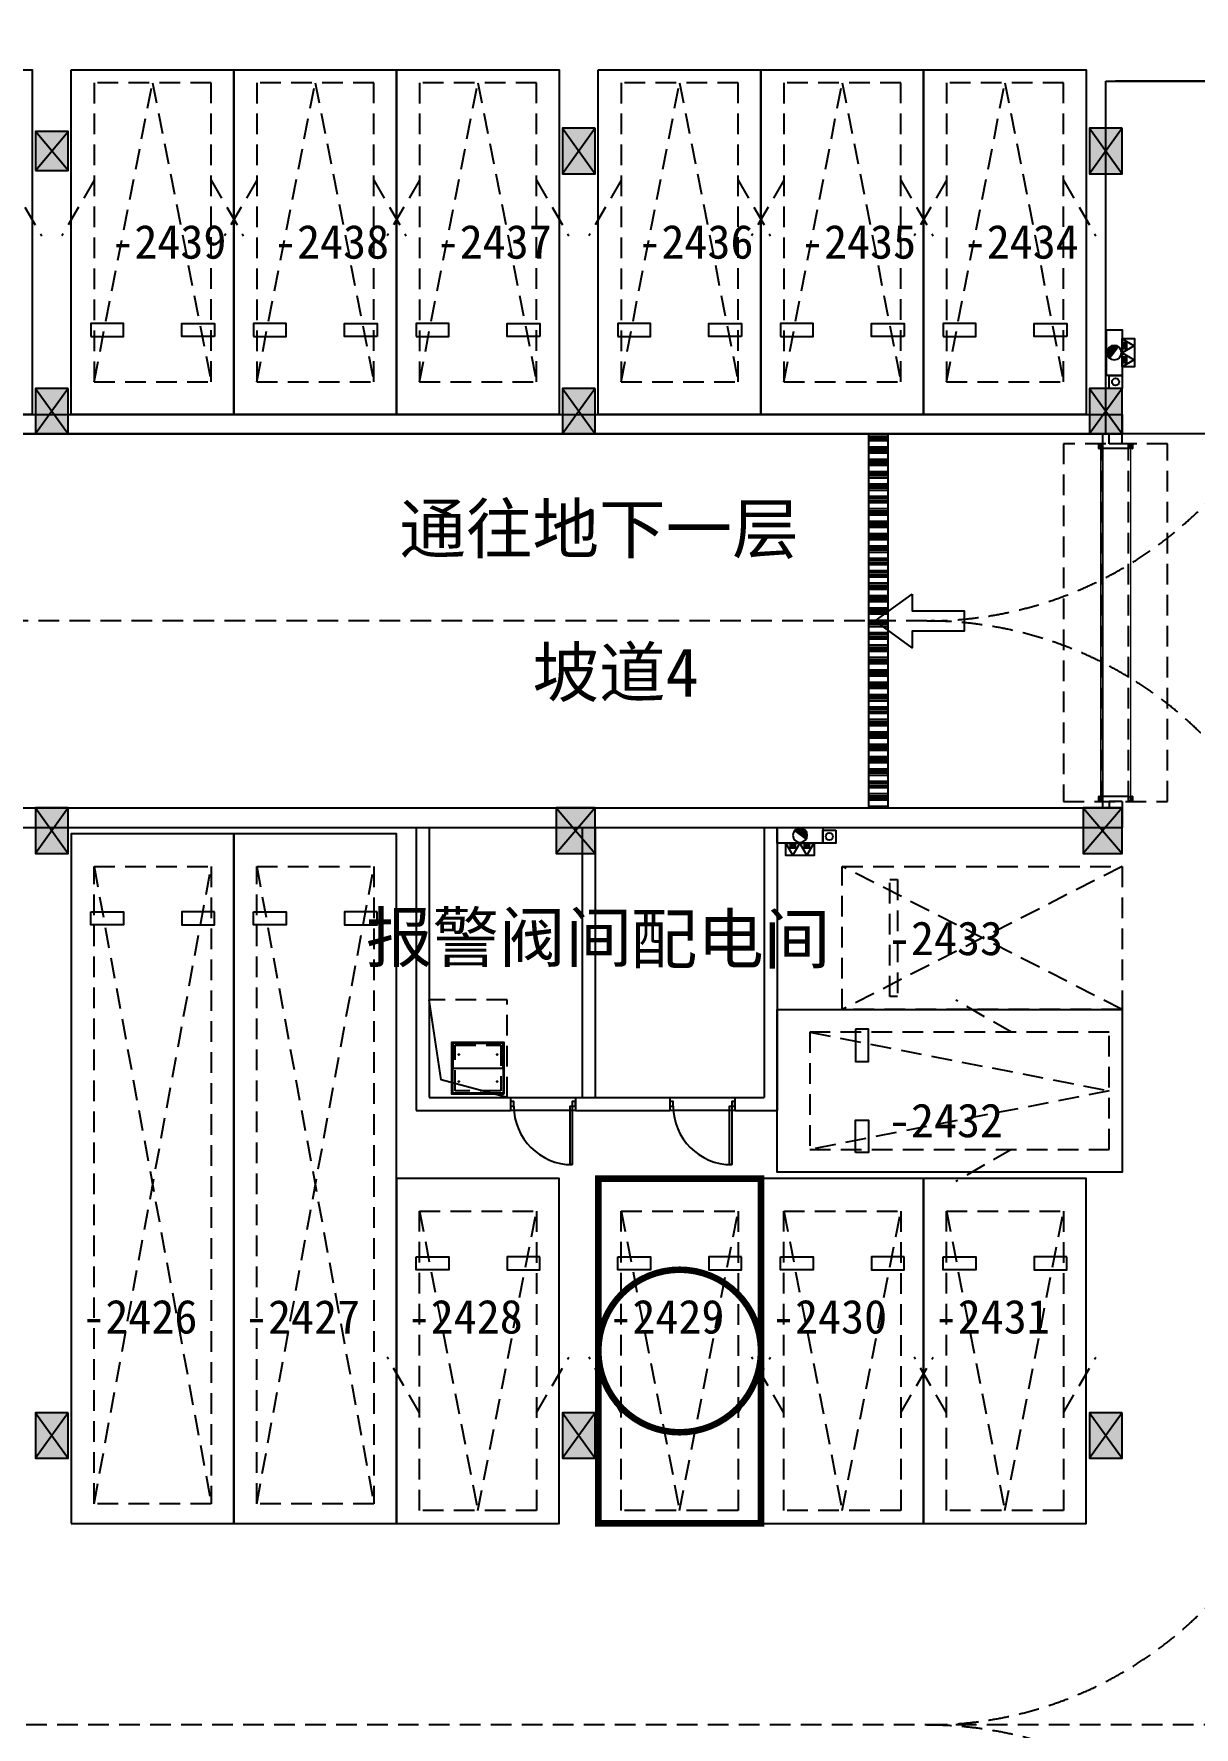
# Model space of a CAD drawing. Header units: millimetres. Extents: x 251690 to 518990, y -633409 to -276709.
# Drawn here: x 327825 to 345657, y -486433 to -460399 of the extents above; entities that cross this region are included whole.
import ezdxf
from ezdxf.enums import TextEntityAlignment as Align

# ---------------------------------------------------------------- set-up
doc = ezdxf.new("R2010")
doc.units = ezdxf.units.MM
doc.header["$LTSCALE"] = 100
for name, pattern in [('A6-DK-B2F$0$$0$HIDDEN2', [4.7625, 3.175, -1.5875]), ('A6-DK-B2F$0$DK-PD-1F(UP)$0$HIDDEN2', [4.7625, 3.175, -1.5875]), ('A6-DK-B2F$0$HIDDEN2', [4.7625, 3.175, -1.5875]), ('A6-DK-B2F$0$X-DK-BF1$0$X-DK-BF1$0$DK-WALL-B1F$0$HIDDEN2', [4.7625, 3.175, -1.5875]), ('A6-DK-JSJ-B2F$0$HIDDEN2', [4.7625, 3.175, -1.5875])]:
    doc.linetypes.add(name, pattern=pattern)
doc.layers.get('Defpoints').update_dxf_attribs({"color": 189})
for name, color, linetype in [('A-DIMS-INSD', 3, 'Continuous'), ('A-LEVEL-RefEdit0', 181, 'Continuous'), ('A-ROOM-IDEN', 31, 'Continuous'), ('A-TITLE', 222, 'Continuous'), ('A6-DK-B1F$0$A-PRKG-SIGN', 252, 'Continuous'), ('A6-DK-B2F$0$$0$A-PRKG', 175, 'A6-DK-B2F$0$$0$HIDDEN2'), ('A6-DK-B2F$0$A-CONC', 30, 'Continuous'), ('A6-DK-B2F$0$A-DOOR', 190, 'Continuous'), ('A6-DK-B2F$0$A-PRKG', 175, 'A6-DK-B2F$0$HIDDEN2'), ('A6-DK-B2F$0$A-PRKG-SIGN', 252, 'Continuous'), ('A6-DK-B2F$0$A-STAIR', 142, 'Continuous'), ('A6-DK-B2F$0$A-TRACK', 77, 'A6-DK-B2F$0$HIDDEN2'), ('A6-DK-B2F$0$A-WALL', 2, 'Continuous'), ('A6-DK-B2F$0$DK-PD-1F(UP)$0$A-DETL-EBPT', 240, 'A6-DK-B2F$0$DK-PD-1F(UP)$0$HIDDEN2'), ('A6-DK-B2F$0$X-DK-BF1$0$X-DK-BF1$0$DK-WALL-B1F$0$A-DOOR', 190, 'Continuous'), ('A6-DK-BG-B2F$0$A-STAIR', 142, 'Continuous'), ('A6-DK-JSJ-B2F$0$A-DRAIN', 152, 'Continuous'), ('A6-DK-JSJ-B2F$0$A-HOLE-FLOR', 242, 'Continuous'), ('A6-DK-JSJ-B2F$0$A-LOWER', 131, 'A6-DK-JSJ-B2F$0$HIDDEN2'), ('A6-DK-JSJ-B2F$0$X23-BF$0$A-HATCH', 251, 'Continuous'), ('A6-W-B2$0$S-WALL-S', 4, 'Continuous'), ('A6-W-B2-BH$0$S-HATCH-S', 252, 'Continuous'), ('TP-DK-1(xhs)$0$P-J-DIM-L', 70, 'Continuous'), ('TP-DK-1(xhs)$0$P-X-L', 240, 'Continuous'), ('TP-DK-1(xhs)$0$P-X-M', 2, 'Continuous'), ('TP-DK-1(xhs)$0$P-X-X', 1, 'Continuous'), ('xref(dwg引用图层)', 7, 'Continuous'), ('留孔', 1, 'Continuous')]:
    doc.layers.add(name, color=color, linetype=linetype)
doc.layers.add('A6-W-B2$0$S-EDIT', color=241, linetype='Continuous', plot=False)
doc.styles.add('华文细黑', font='STXIHEI.TTF')

# ---------------------------------------------------------------- blocks, each defined once
blk = doc.blocks.new('*U298')
at = {"layer": 'A6-DK-JSJ-B2F$0$A-DRAIN'}
blk.add_lwpolyline([(50, 50), (50, 850), (850, 850), (850, 50)], close=True, dxfattribs=at)
at = {"layer": 'A6-DK-JSJ-B2F$0$A-HOLE-FLOR'}
blk.add_lwpolyline([(0, 0), (270, 1017), (1500, 1200)], dxfattribs=at)
for points in [[(65, 835), (450, 835), (450, 65), (65, 65)], [(835, 835), (450, 835), (450, 65), (835, 65)]]:
    blk.add_lwpolyline(points, close=True, dxfattribs=at)
at = {"layer": 'A6-DK-JSJ-B2F$0$A-LOWER'}
for points in [[(0, 1200), (0, 0), (1500, 0), (1500, 1200), (0, 1200)], [(100, 100), (100, 800), (800, 800), (800, 100), (100, 100)]]:
    blk.add_lwpolyline(points, dxfattribs=at)
at = {"layer": 'A6-DK-JSJ-B2F$0$X23-BF$0$A-HATCH'}
blk.add_lwpolyline([(65, 65), (65, 835), (835, 835), (835, 65)], close=True, dxfattribs=at)
for centre in [(242, 745), (657, 745), (242, 155), (657, 155)]:
    blk.add_circle(centre, 8, dxfattribs=at)
blk = doc.blocks.new('A6-DK-JSJ-B2F')
at = {"layer": 'A6-DK-JSJ-B2F$0$A-LOWER', "rotation": 90}
blk.add_blockref('*U298', (35100, 123250, 0), dxfattribs=at)
blk = doc.blocks.new('TP-DK-1(xhs)$0$PG01.1')
at = {"color": 1}
for p, q in [((108, 187), (0, 0)), ((80, 72), (66, 58)), ((89, 72), (66, 48)), ((99, 72), (66, 39)), ((109, 72), (66, 29)), ((118, 72), (66, 20)), ((128, 72), (66, 10)), ((138, 72), (66, 0)), ((147, 72), (76, 0)), ((150, 65), (85, 0)), ((150, 56), (94, 0)), ((150, 46), (104, 0)), ((216, 0), (108, 187)), ((150, 36), (114, 0)), ((150, 27), (123, 0)), ((150, 17), (133, 0)), ((150, 8), (142, 0)), ((324, 187), (216, 0)), ((296, 72), (282, 58)), ((305, 72), (282, 48)), ((315, 72), (282, 39)), ((325, 72), (282, 29)), ((334, 72), (282, 20)), ((344, 72), (282, 10)), ((354, 72), (282, 0)), ((363, 72), (292, 0)), ((366, 65), (301, 0)), ((366, 56), (310, 0)), ((366, 46), (320, 0)), ((432, 0), (324, 187)), ((366, 36), (330, 0)), ((366, 27), (339, 0)), ((366, 17), (349, 0)), ((366, 8), (358, 0))]:
    blk.add_line(p, q, dxfattribs=at)
at = {"color": 2}
for p, q in [((0, 0), (216, 0)), ((216, 0), (432, 0))]:
    blk.add_line(p, q, dxfattribs=at)
at = {"color": 1}
for points in [[(0, 0), (436, 0), (436, 190), (0, 190)], [(66, 72), (150, 72), (150, 0), (66, 0)], [(282, 72), (366, 72), (366, 0), (282, 0)]]:
    blk.add_lwpolyline(points, close=True, dxfattribs=at)
blk = doc.blocks.new('TP-DK-1(xhs)$0$PG02.4')
blk.add_hatch(color=1).paths.add_polyline_path([(265, 48, 0.699012), (461, 120, 0.141488), (444, 179)])
at = {"color": 1}
blk.add_line((265, 48), (444, 179), dxfattribs=at)
blk.add_lwpolyline([(0, 0), (700, 0), (700, 240), (0, 240)], close=True, dxfattribs=at)
blk.add_circle((350, 120), 111, dxfattribs=at)
blk = doc.blocks.new('TP-DK-1(xhs)')
at = {"layer": 'TP-DK-1(xhs)$0$P-J-DIM-L', "color": 8, "true_color": 0x808080}
for points in [[(44350, -465650), (44550, -465650), (44550, -465850), (44350, -465850)], [(40150, -472640), (40150, -472840), (39950, -472840), (39950, -472640)]]:
    blk.add_lwpolyline(points, close=True, dxfattribs=at)
at = {"layer": 'TP-DK-1(xhs)$0$P-X-L'}
for centre in [(44450, -465750), (40050, -472740)]:
    blk.add_circle(centre, 55, dxfattribs=at)
at = {"layer": 'TP-DK-1(xhs)$0$P-X-M', "extrusion": (0, 0, -1), "zscale": -1}
for p, rotation in [((-44550, -465518), 90), ((-39382, -472840), 180)]:
    blk.add_blockref('TP-DK-1(xhs)$0$PG01.1', p, dxfattribs=dict(at, rotation=rotation))
at = {"layer": 'TP-DK-1(xhs)$0$P-X-X', "xscale": -1}
for p, rotation in [((44310, -465650), 270), ((39250, -472600), 180)]:
    blk.add_blockref('TP-DK-1(xhs)$0$PG02.4', p, dxfattribs=dict(at, rotation=rotation))
blk = doc.blocks.new('A6-W-B2$0$Z-1')
at = {"layer": 'A-DIMS-INSD'}
h = blk.add_hatch(color=252, dxfattribs=at)
h.dxf.hatch_style = 1
h.paths.add_polyline_path([(91833, 54651), (91833, 54151), (92533, 54151), (92533, 54651)])
at = {"layer": 'A6-W-B2$0$S-EDIT'}
for p, q in [((91833, 54151), (92533, 54651)), ((91833, 54651), (92533, 54151))]:
    blk.add_line(p, q, dxfattribs=at)
at = {"layer": 'A6-W-B2$0$S-WALL-S', "color": 0, "linetype": 'ByBlock', "lineweight": -2}
blk.add_lwpolyline([(91833, 54651), (91833, 54151), (92533, 54151), (92533, 54651), (91833, 54651)], dxfattribs=at)
blk = doc.blocks.new('A6-W-B2$0$Z-2')
at = {"layer": 'A-DIMS-INSD'}
h = blk.add_hatch(color=252, dxfattribs=at)
h.dxf.hatch_style = 1
h.paths.add_polyline_path([(73369, 44139), (72869, 44139), (72869, 43539), (73369, 43539)])
at = {"layer": 'A6-W-B2$0$S-EDIT'}
for p, q in [((72869, 44139), (73369, 43539)), ((73369, 44139), (72869, 43539))]:
    blk.add_line(p, q, dxfattribs=at)
at = {"layer": 'A6-W-B2$0$S-WALL-S', "color": 0, "linetype": 'ByBlock', "lineweight": -2}
blk.add_lwpolyline([(73369, 44139), (72869, 44139), (72869, 43539), (73369, 43539), (73369, 44139)], dxfattribs=at)
blk = doc.blocks.new('A6-W-B2$0$z-4')
at = {"layer": 'A-DIMS-INSD'}
h = blk.add_hatch(color=252, dxfattribs=at)
h.dxf.hatch_style = 1
h.paths.add_polyline_path([(122457, 167890), (121857, 167890), (121857, 167190), (122457, 167190)])
at = {"layer": 'A6-W-B2$0$S-EDIT'}
for p, q in [((121857, 167890), (122457, 167190)), ((122457, 167890), (121857, 167190))]:
    blk.add_line(p, q, dxfattribs=at)
at = {"layer": 'A6-W-B2$0$S-WALL-S', "color": 0, "linetype": 'ByBlock', "lineweight": -2}
blk.add_lwpolyline([(122457, 167890), (121857, 167890), (121857, 167190), (122457, 167190), (122457, 167890)], dxfattribs=at)
blk = doc.blocks.new('A6-W-B2', base_point=(85957, 40190))
at = {"layer": 'A6-W-B2$0$S-WALL-S'}
for name, p, rotation in [('A6-W-B2$0$Z-1', (67756, 270173), 270), ('A6-W-B2$0$Z-1', (75856, 270173), 270), ('A6-W-B2$0$Z-2', (187177, 221829), 180), ('A6-W-B2$0$Z-1', (59656, 266173), 270), ('A6-W-B2$0$Z-1', (67756, 266173), 270), ('A6-W-B2$0$Z-1', (75856, 266173), 270), ('A6-W-B2$0$Z-1', (59656, 259723), 270), ('A6-W-B2$0$Z-1', (59656, 250423), 270), ('A6-W-B2$0$Z-1', (67756, 250423), 270), ('A6-W-B2$0$Z-1', (75856, 250423), 270)]:
    blk.add_blockref(name, p, dxfattribs=dict(at, rotation=rotation))
for p in [(-50, 0), (8050, 0)]:
    blk.add_blockref('A6-W-B2$0$z-4', p, dxfattribs=at)
blk = doc.blocks.new('A6-W-B2-BH', base_point=(85957, 40190))
at = {"layer": 'A6-W-B2-BH$0$S-HATCH-S'}
h = blk.add_hatch(color=256, dxfattribs=at)
h.dxf.hatch_style = 2
h.paths.add_polyline_path([(123802, 144405), (123302, 144405), (123302, 143905), (123802, 143905)], flags=0)
edge = h.paths.add_edge_path(flags=16)
edge.add_line((123302, 144405), (123802, 143905))
edge = h.paths.add_edge_path(flags=17)
edge.add_line((123802, 144405), (123302, 143905))
h.paths.add_polyline_path([(120402, 145695), (119902, 145695), (119902, 145195), (120402, 145195)], flags=0)
edge = h.paths.add_edge_path(flags=17)
edge.add_line((119902, 145695), (120402, 145195))
edge = h.paths.add_edge_path(flags=17)
edge.add_line((120402, 145695), (119902, 145195))
h.paths.add_polyline_path([(130007, 149890), (130507, 149890), (130507, 150490), (130007, 150490)])
edge = h.paths.add_edge_path(flags=16)
edge.add_line((130507, 149890), (130007, 150490))
edge = h.paths.add_edge_path(flags=17)
edge.add_line((130007, 149890), (130507, 150490))
h.paths.add_polyline_path([(124407, 149890), (124907, 149890), (124907, 150490), (124407, 150490)], flags=0)
edge = h.paths.add_edge_path(flags=17)
edge.add_line((124907, 149890), (124407, 150490))
edge = h.paths.add_edge_path(flags=17)
edge.add_line((124407, 149890), (124907, 150490))
h.paths.add_polyline_path([(118807, 149890), (119307, 149890), (119307, 150490), (118807, 150490)], flags=0)
edge = h.paths.add_edge_path(flags=17)
edge.add_line((119307, 149890), (118807, 150490))
edge = h.paths.add_edge_path(flags=17)
edge.add_line((118807, 149890), (119307, 150490))
h.paths.add_polyline_path([(112207, 149890), (112707, 149890), (112707, 150490), (112207, 150490)], flags=0)
edge = h.paths.add_edge_path(flags=17)
edge.add_line((112707, 149890), (112207, 150490))
edge = h.paths.add_edge_path(flags=17)
edge.add_line((112207, 149890), (112707, 150490))
h.paths.add_polyline_path([(108207, 149890), (108707, 149890), (108707, 150490), (108207, 150490)], flags=0)
edge = h.paths.add_edge_path(flags=17)
edge.add_line((108707, 149890), (108207, 150490))
edge = h.paths.add_edge_path(flags=17)
edge.add_line((108207, 149890), (108707, 150490))
h.paths.add_polyline_path([(100107, 149890), (100607, 149890), (100607, 150490), (100107, 150490)], flags=0)
edge = h.paths.add_edge_path(flags=17)
edge.add_line((100607, 149890), (100107, 150490))
edge = h.paths.add_edge_path(flags=17)
edge.add_line((100107, 149890), (100607, 150490))
h.paths.add_polyline_path([(130007, 145890), (130507, 145890), (130507, 146490), (130007, 146490)], flags=0)
edge = h.paths.add_edge_path(flags=17)
edge.add_line((130507, 145890), (130007, 146490))
edge = h.paths.add_edge_path(flags=17)
edge.add_line((130007, 145890), (130507, 146490))
h.paths.add_polyline_path([(129257, 140140), (129257, 140640), (128657, 140640), (128657, 140140)], flags=0)
edge = h.paths.add_edge_path(flags=17)
edge.add_line((129257, 140640), (128657, 140140))
edge = h.paths.add_edge_path(flags=17)
edge.add_line((129257, 140140), (128657, 140640))
h.paths.add_polyline_path([(129557, 133640), (129557, 134140), (128957, 134140), (128957, 133640)], flags=0)
edge = h.paths.add_edge_path(flags=17)
edge.add_line((129557, 134140), (128957, 133640))
edge = h.paths.add_edge_path(flags=17)
edge.add_line((129557, 133640), (128957, 134140))
h.paths.add_polyline_path([(130507, 158590), (130007, 158590), (130007, 157890), (130507, 157890)])
edge = h.paths.add_edge_path(flags=16)
edge.add_line((130007, 158590), (130507, 157890))
edge = h.paths.add_edge_path(flags=17)
edge.add_line((130507, 158590), (130007, 157890))
h.paths.add_polyline_path([(122407, 158590), (121907, 158590), (121907, 157890), (122407, 157890)])
edge = h.paths.add_edge_path(flags=16)
edge.add_line((121907, 158590), (122407, 157890))
edge = h.paths.add_edge_path(flags=17)
edge.add_line((122407, 158590), (121907, 157890))
h.paths.add_polyline_path([(114307, 158590), (113807, 158590), (113807, 157890), (114307, 157890)])
edge = h.paths.add_edge_path(flags=16)
edge.add_line((113807, 158590), (114307, 157890))
edge = h.paths.add_edge_path(flags=17)
edge.add_line((114307, 158590), (113807, 157890))
h.paths.add_polyline_path([(108707, 158590), (108207, 158590), (108207, 157890), (108707, 157890)])
edge = h.paths.add_edge_path(flags=16)
edge.add_line((108207, 158590), (108707, 157890))
edge = h.paths.add_edge_path(flags=17)
edge.add_line((108707, 158590), (108207, 157890))
h.paths.add_polyline_path([(103107, 158590), (102607, 158590), (102607, 157890), (103107, 157890)])
edge = h.paths.add_edge_path(flags=16)
edge.add_line((102607, 158590), (103107, 157890))
edge = h.paths.add_edge_path(flags=17)
edge.add_line((103107, 158590), (102607, 157890))
h.paths.add_polyline_path([(103107, 178340), (102607, 178340), (102607, 177640), (103107, 177640)])
edge = h.paths.add_edge_path(flags=16)
edge.add_line((102607, 178340), (103107, 177640))
edge = h.paths.add_edge_path(flags=17)
edge.add_line((103107, 178340), (102607, 177640))
h.paths.add_polyline_path([(130507, 167890), (129907, 167890), (129907, 167190), (130507, 167190)], flags=0)
edge = h.paths.add_edge_path(flags=16)
edge.add_line((129907, 167890), (130507, 167190))
edge = h.paths.add_edge_path(flags=17)
edge.add_line((130507, 167890), (129907, 167190))
h.paths.add_polyline_path([(122407, 167890), (121807, 167890), (121807, 167190), (122407, 167190)], flags=0)
edge = h.paths.add_edge_path()
edge.add_line((121807, 167890), (122407, 167190))
edge = h.paths.add_edge_path(flags=16)
edge.add_line((122407, 167890), (121807, 167190))
h.paths.add_polyline_path([(130507, 178340), (130007, 178340), (130007, 177640), (130507, 177640)])
edge = h.paths.add_edge_path(flags=16)
edge.add_line((130007, 178340), (130507, 177640))
edge = h.paths.add_edge_path(flags=17)
edge.add_line((130507, 178340), (130007, 177640))
h.paths.add_polyline_path([(122407, 178340), (121907, 178340), (121907, 177640), (122407, 177640)])
edge = h.paths.add_edge_path(flags=16)
edge.add_line((121907, 178340), (122407, 177640))
edge = h.paths.add_edge_path(flags=17)
edge.add_line((122407, 178340), (121907, 177640))
h.paths.add_polyline_path([(130007, 185690), (130507, 185690), (130507, 186290), (130007, 186290)], flags=0)
edge = h.paths.add_edge_path(flags=17)
edge.add_line((130507, 185690), (130007, 186290))
edge = h.paths.add_edge_path(flags=17)
edge.add_line((130007, 185690), (130507, 186290))
h.paths.add_polyline_path([(121907, 185677), (122407, 185677), (122407, 186277), (121907, 186277)], flags=0)
edge = h.paths.add_edge_path(flags=17)
edge.add_line((122407, 185677), (121907, 186277))
edge = h.paths.add_edge_path(flags=17)
edge.add_line((121907, 185677), (122407, 186277))
h.paths.add_polyline_path([(115107, 185690), (115607, 185690), (115607, 186290), (115107, 186290)], flags=0)
edge = h.paths.add_edge_path(flags=16)
edge.add_line((115607, 185690), (115107, 186290))
edge = h.paths.add_edge_path(flags=17)
edge.add_line((115107, 185690), (115607, 186290))
h.paths.add_polyline_path([(108207, 185690), (108707, 185690), (108707, 186290), (108207, 186290)], flags=0)
edge = h.paths.add_edge_path(flags=16)
edge.add_line((108707, 185690), (108207, 186290))
edge = h.paths.add_edge_path(flags=17)
edge.add_line((108207, 185690), (108707, 186290))
h.paths.add_polyline_path([(101507, 185690), (102007, 185690), (102007, 186290), (101507, 186290)], flags=0)
edge = h.paths.add_edge_path(flags=16)
edge.add_line((102007, 185690), (101507, 186290))
edge = h.paths.add_edge_path(flags=17)
edge.add_line((101507, 185690), (102007, 186290))
h.paths.add_polyline_path([(113807, 177690), (114307, 177690), (114307, 178290), (113807, 178290)], flags=0)
edge = h.paths.add_edge_path(flags=17)
edge.add_line((114307, 177690), (113807, 178290))
edge = h.paths.add_edge_path(flags=17)
edge.add_line((113807, 177690), (114307, 178290))
h.paths.add_polyline_path([(108207, 177690), (108707, 177690), (108707, 178290), (108207, 178290)])
edge = h.paths.add_edge_path(flags=16)
edge.add_line((108707, 177690), (108207, 178290))
edge = h.paths.add_edge_path(flags=17)
edge.add_line((108207, 177690), (108707, 178290))
h.paths.add_polyline_path([(130507, 174340), (130007, 174340), (130007, 173640), (130507, 173640)])
edge = h.paths.add_edge_path(flags=16)
edge.add_line((130007, 174340), (130507, 173640))
edge = h.paths.add_edge_path(flags=17)
edge.add_line((130507, 174340), (130007, 173640))
h.paths.add_polyline_path([(122407, 174340), (121907, 174340), (121907, 173640), (122407, 173640)])
edge = h.paths.add_edge_path(flags=16)
edge.add_line((121907, 174340), (122407, 173640))
edge = h.paths.add_edge_path(flags=17)
edge.add_line((122407, 174340), (121907, 173640))
h.paths.add_polyline_path([(114307, 174340), (113807, 174340), (113807, 173640), (114307, 173640)])
edge = h.paths.add_edge_path(flags=16)
edge.add_line((113807, 174340), (114307, 173640))
edge = h.paths.add_edge_path(flags=17)
edge.add_line((114307, 174340), (113807, 173640))
h.paths.add_polyline_path([(108707, 174340), (108207, 174340), (108207, 173640), (108707, 173640)])
edge = h.paths.add_edge_path(flags=16)
edge.add_line((108207, 174340), (108707, 173640))
edge = h.paths.add_edge_path(flags=17)
edge.add_line((108707, 174340), (108207, 173640))
h.paths.add_polyline_path([(103107, 174340), (102607, 174340), (102607, 173640), (103107, 173640)])
edge = h.paths.add_edge_path(flags=16)
edge.add_line((102607, 174340), (103107, 173640))
edge = h.paths.add_edge_path(flags=17)
edge.add_line((103107, 174340), (102607, 173640))
h.paths.add_polyline_path([(114307, 167890), (113807, 167890), (113807, 167190), (114307, 167190)])
edge = h.paths.add_edge_path(flags=0)
edge.add_line((113807, 167890), (114307, 167190))
edge = h.paths.add_edge_path(flags=16)
edge.add_line((114307, 167890), (113807, 167190))
h.paths.add_polyline_path([(108707, 167890), (108207, 167890), (108207, 167190), (108707, 167190)])
edge = h.paths.add_edge_path(flags=0)
edge.add_line((108207, 167890), (108707, 167190))
edge = h.paths.add_edge_path(flags=16)
edge.add_line((108707, 167890), (108207, 167190))
h.paths.add_polyline_path([(103107, 167890), (102607, 167890), (102607, 167190), (103107, 167190)])
edge = h.paths.add_edge_path(flags=0)
edge.add_line((102607, 167890), (103107, 167190))
edge = h.paths.add_edge_path(flags=16)
edge.add_line((103107, 167890), (102607, 167190))
h.paths.add_polyline_path([(122637, 198005), (122137, 198005), (122137, 197505), (122637, 197505)])
edge = h.paths.add_edge_path(flags=16)
edge.add_line((122137, 198005), (122637, 197505))
edge = h.paths.add_edge_path(flags=17)
edge.add_line((122637, 198005), (122137, 197505))
h.paths.add_polyline_path([(123387, 190765), (122887, 190765), (122887, 190265), (123387, 190265)])
edge = h.paths.add_edge_path(flags=16)
edge.add_line((122887, 190765), (123387, 190265))
edge = h.paths.add_edge_path(flags=17)
edge.add_line((123387, 190765), (122887, 190265))
h.paths.add_polyline_path([(116527, 189915), (116027, 189915), (116027, 189415), (116527, 189415)])
edge = h.paths.add_edge_path(flags=16)
edge.add_line((116027, 189915), (116527, 189415))
edge = h.paths.add_edge_path(flags=17)
edge.add_line((116527, 189915), (116027, 189415))
h.paths.add_polyline_path([(130507, 191590), (130007, 191590), (130007, 190890), (130507, 190890)])
edge = h.paths.add_edge_path(flags=16)
edge.add_line((130007, 191590), (130507, 190890))
edge = h.paths.add_edge_path(flags=17)
edge.add_line((130507, 191590), (130007, 190890))
h.paths.add_polyline_path([(113447, 202315), (112947, 202315), (112947, 201815), (113447, 201815)])
edge = h.paths.add_edge_path(flags=16)
edge.add_line((112947, 202315), (113447, 201815))
edge = h.paths.add_edge_path(flags=17)
edge.add_line((113447, 202315), (112947, 201815))
h.paths.add_polyline_path([(99107, 202090), (99607, 202090), (99607, 202690), (99107, 202690)])
edge = h.paths.add_edge_path(flags=16)
edge.add_line((99607, 202090), (99107, 202690))
edge = h.paths.add_edge_path(flags=17)
edge.add_line((99107, 202090), (99607, 202690))
h.paths.add_polyline_path([(107557, 202090), (108057, 202090), (108057, 202690), (107557, 202690)])
edge = h.paths.add_edge_path(flags=16)
edge.add_line((108057, 202090), (107557, 202690))
edge = h.paths.add_edge_path(flags=17)
edge.add_line((107557, 202090), (108057, 202690))
h.paths.add_polyline_path([(97807, 209090), (97807, 209590), (97107, 209590), (97107, 209090)], flags=0)
edge = h.paths.add_edge_path(flags=16)
edge.add_line((97807, 209590), (97107, 209090))
edge = h.paths.add_edge_path(flags=17)
edge.add_line((97807, 209090), (97107, 209590))
h.paths.add_polyline_path([(105807, 209090), (105807, 209590), (105107, 209590), (105107, 209090)], flags=0)
edge = h.paths.add_edge_path(flags=16)
edge.add_line((105807, 209590), (105107, 209090))
edge = h.paths.add_edge_path(flags=17)
edge.add_line((105807, 209090), (105107, 209590))
h.paths.add_polyline_path([(113907, 209090), (113907, 209590), (113207, 209590), (113207, 209090)], flags=0)
edge = h.paths.add_edge_path(flags=16)
edge.add_line((113907, 209590), (113207, 209090))
edge = h.paths.add_edge_path(flags=17)
edge.add_line((113907, 209090), (113207, 209590))
h.paths.add_polyline_path([(130007, 209090), (130007, 209590), (129307, 209590), (129307, 209090)], flags=0)
edge = h.paths.add_edge_path(flags=17)
edge.add_line((130007, 209590), (129307, 209090))
edge = h.paths.add_edge_path(flags=17)
edge.add_line((130007, 209090), (129307, 209590))
h.paths.add_polyline_path([(121907, 209090), (121907, 209590), (121207, 209590), (121207, 209090)], flags=0)
edge = h.paths.add_edge_path(flags=16)
edge.add_line((121907, 209590), (121207, 209090))
edge = h.paths.add_edge_path(flags=17)
edge.add_line((121907, 209090), (121207, 209590))
h.paths.add_polyline_path([(121907, 200990), (121907, 201490), (121207, 201490), (121207, 200990)], flags=0)
edge = h.paths.add_edge_path(flags=16)
edge.add_line((121907, 201490), (121207, 200990))
edge = h.paths.add_edge_path(flags=17)
edge.add_line((121907, 200990), (121207, 201490))
h.paths.add_polyline_path([(130007, 200990), (130007, 201490), (129307, 201490), (129307, 200990)], flags=0)
edge = h.paths.add_edge_path(flags=17)
edge.add_line((130007, 201490), (129307, 200990))
edge = h.paths.add_edge_path(flags=17)
edge.add_line((130007, 200990), (129307, 201490))
h.paths.add_polyline_path([(97807, 225290), (97807, 225790), (97107, 225790), (97107, 225290)], flags=0)
edge = h.paths.add_edge_path(flags=16)
edge.add_line((97807, 225790), (97107, 225290))
edge = h.paths.add_edge_path(flags=17)
edge.add_line((97807, 225290), (97107, 225790))
h.paths.add_polyline_path([(105807, 225290), (105807, 225790), (105107, 225790), (105107, 225290)], flags=0)
edge = h.paths.add_edge_path(flags=16)
edge.add_line((105807, 225790), (105107, 225290))
edge = h.paths.add_edge_path(flags=17)
edge.add_line((105807, 225290), (105107, 225790))
h.paths.add_polyline_path([(113907, 225290), (113907, 225790), (113207, 225790), (113207, 225290)], flags=0)
edge = h.paths.add_edge_path(flags=16)
edge.add_line((113907, 225790), (113207, 225290))
edge = h.paths.add_edge_path(flags=17)
edge.add_line((113907, 225290), (113207, 225790))
h.paths.add_polyline_path([(130007, 225290), (130007, 225790), (129307, 225790), (129307, 225290)], flags=0)
edge = h.paths.add_edge_path(flags=17)
edge.add_line((130007, 225790), (129307, 225290))
edge = h.paths.add_edge_path(flags=17)
edge.add_line((130007, 225290), (129307, 225790))
h.paths.add_polyline_path([(121907, 225290), (121907, 225790), (121207, 225790), (121207, 225290)], flags=0)
edge = h.paths.add_edge_path(flags=16)
edge.add_line((121907, 225790), (121207, 225290))
edge = h.paths.add_edge_path(flags=17)
edge.add_line((121907, 225290), (121207, 225790))
h.paths.add_polyline_path([(97807, 217190), (97807, 217690), (97107, 217690), (97107, 217190)], flags=0)
edge = h.paths.add_edge_path(flags=16)
edge.add_line((97807, 217690), (97107, 217190))
edge = h.paths.add_edge_path(flags=17)
edge.add_line((97807, 217190), (97107, 217690))
h.paths.add_polyline_path([(105807, 217190), (105807, 217690), (105107, 217690), (105107, 217190)], flags=0)
edge = h.paths.add_edge_path(flags=16)
edge.add_line((105807, 217690), (105107, 217190))
edge = h.paths.add_edge_path(flags=17)
edge.add_line((105807, 217190), (105107, 217690))
h.paths.add_polyline_path([(113907, 217190), (113907, 217690), (113207, 217690), (113207, 217190)], flags=0)
edge = h.paths.add_edge_path(flags=17)
edge.add_line((113907, 217690), (113207, 217190))
edge = h.paths.add_edge_path(flags=17)
edge.add_line((113907, 217190), (113207, 217690))
h.paths.add_polyline_path([(130007, 217190), (130007, 217690), (129307, 217690), (129307, 217190)], flags=0)
edge = h.paths.add_edge_path(flags=17)
edge.add_line((130007, 217690), (129307, 217190))
edge = h.paths.add_edge_path(flags=17)
edge.add_line((130007, 217190), (129307, 217690))
h.paths.add_polyline_path([(121907, 217190), (121907, 217690), (121207, 217690), (121207, 217190)], flags=0)
edge = h.paths.add_edge_path(flags=16)
edge.add_line((121907, 217690), (121207, 217190))
edge = h.paths.add_edge_path(flags=17)
edge.add_line((121907, 217190), (121207, 217690))
h.paths.add_polyline_path([(122792, 241345), (122292, 241345), (122292, 240845), (122792, 240845)], flags=0)
edge = h.paths.add_edge_path(flags=16)
edge.add_line((122292, 241345), (122792, 240845))
edge = h.paths.add_edge_path(flags=17)
edge.add_line((122792, 241345), (122292, 240845))
h.paths.add_polyline_path([(113042, 241345), (112542, 241345), (112542, 240845), (113042, 240845)], flags=0)
edge = h.paths.add_edge_path(flags=16)
edge.add_line((112542, 241345), (113042, 240845))
edge = h.paths.add_edge_path(flags=17)
edge.add_line((113042, 241345), (112542, 240845))
h.paths.add_polyline_path([(106162, 241345), (105662, 241345), (105662, 240845), (106162, 240845)], flags=0)
edge = h.paths.add_edge_path(flags=16)
edge.add_line((105662, 241345), (106162, 240845))
edge = h.paths.add_edge_path(flags=17)
edge.add_line((106162, 241345), (105662, 240845))
h.paths.add_polyline_path([(96412, 241345), (95912, 241345), (95912, 240845), (96412, 240845)], flags=0)
edge = h.paths.add_edge_path(flags=16)
edge.add_line((95912, 241345), (96412, 240845))
edge = h.paths.add_edge_path(flags=17)
edge.add_line((96412, 241345), (95912, 240845))
h.paths.add_polyline_path([(97807, 233390), (97807, 233890), (97107, 233890), (97107, 233390)], flags=0)
edge = h.paths.add_edge_path(flags=16)
edge.add_line((97807, 233890), (97107, 233390))
edge = h.paths.add_edge_path(flags=17)
edge.add_line((97807, 233390), (97107, 233890))
h.paths.add_polyline_path([(105807, 233390), (105807, 233890), (105107, 233890), (105107, 233390)], flags=0)
edge = h.paths.add_edge_path(flags=16)
edge.add_line((105807, 233890), (105107, 233390))
edge = h.paths.add_edge_path(flags=17)
edge.add_line((105807, 233390), (105107, 233890))
h.paths.add_polyline_path([(113907, 233390), (113907, 233890), (113207, 233890), (113207, 233390)], flags=0)
edge = h.paths.add_edge_path(flags=16)
edge.add_line((113907, 233890), (113207, 233390))
edge = h.paths.add_edge_path(flags=17)
edge.add_line((113907, 233390), (113207, 233890))
h.paths.add_polyline_path([(121907, 233390), (121907, 233890), (121207, 233890), (121207, 233390)], flags=0)
edge = h.paths.add_edge_path(flags=17)
edge.add_line((121907, 233890), (121207, 233390))
edge = h.paths.add_edge_path(flags=17)
edge.add_line((121907, 233390), (121207, 233890))
h.paths.add_polyline_path([(129653, 245275), (129153, 245275), (129153, 244775), (129653, 244775)], flags=0)
edge = h.paths.add_edge_path(flags=17)
edge.add_line((129153, 245275), (129653, 244775))
edge = h.paths.add_edge_path(flags=17)
edge.add_line((129653, 245275), (129153, 244775))
h.paths.add_polyline_path([(129657, 241345), (129157, 241345), (129157, 240845), (129657, 240845)], flags=0)
edge = h.paths.add_edge_path(flags=16)
edge.add_line((129157, 241345), (129657, 240845))
edge = h.paths.add_edge_path(flags=17)
edge.add_line((129657, 241345), (129157, 240845))
h.paths.add_polyline_path([(130007, 233390), (130007, 233890), (129307, 233890), (129307, 233390)])
edge = h.paths.add_edge_path(flags=16)
edge.add_line((130007, 233890), (129307, 233390))
edge = h.paths.add_edge_path(flags=17)
edge.add_line((130007, 233390), (129307, 233890))
h.paths.add_polyline_path([(152807, 231740), (153307, 231740), (153307, 232340), (152807, 232340)])
edge = h.paths.add_edge_path(flags=16)
edge.add_line((153307, 231740), (152807, 232340))
edge = h.paths.add_edge_path(flags=17)
edge.add_line((152807, 231740), (153307, 232340))
h.paths.add_polyline_path([(136107, 250920), (136107, 251420), (135507, 251420), (135507, 250920)])
edge = h.paths.add_edge_path(flags=16)
edge.add_line((136107, 251420), (135507, 250920))
edge = h.paths.add_edge_path(flags=17)
edge.add_line((136107, 250920), (135507, 251420))
h.paths.add_polyline_path([(126217, 308740), (125717, 308740), (125717, 308240), (126217, 308240)])
edge = h.paths.add_edge_path(flags=16)
edge.add_line((125717, 308740), (126217, 308240))
edge = h.paths.add_edge_path(flags=17)
edge.add_line((126217, 308740), (125717, 308240))
h.paths.add_polyline_path([(128007, 313090), (128007, 313590), (127407, 313590), (127407, 313090)], flags=0)
edge = h.paths.add_edge_path(flags=17)
edge.add_line((128007, 313590), (127407, 313090))
edge = h.paths.add_edge_path(flags=17)
edge.add_line((128007, 313090), (127407, 313590))
h.paths.add_polyline_path([(119807, 317940), (119307, 317940), (119307, 317440), (119807, 317440)])
edge = h.paths.add_edge_path(flags=16)
edge.add_line((119307, 317940), (119807, 317440))
edge = h.paths.add_edge_path(flags=17)
edge.add_line((119807, 317940), (119307, 317440))
h.paths.add_polyline_path([(119807, 325940), (119307, 325940), (119307, 325440), (119807, 325440)])
edge = h.paths.add_edge_path(flags=16)
edge.add_line((119307, 325940), (119807, 325440))
edge = h.paths.add_edge_path(flags=17)
edge.add_line((119807, 325940), (119307, 325440))
h.paths.add_polyline_path([(213007, 326040), (212507, 326040), (212507, 325340), (213007, 325340)])
edge = h.paths.add_edge_path(flags=16)
edge.add_line((212507, 326040), (213007, 325340))
edge = h.paths.add_edge_path(flags=17)
edge.add_line((213007, 326040), (212507, 325340))
h.paths.add_polyline_path([(213007, 303640), (212507, 303640), (212507, 303040), (213007, 303040)])
edge = h.paths.add_edge_path(flags=16)
edge.add_line((212507, 303640), (213007, 303040))
edge = h.paths.add_edge_path(flags=17)
edge.add_line((213007, 303640), (212507, 303040))
h.paths.add_polyline_path([(213007, 307840), (212507, 307840), (212507, 307240), (213007, 307240)])
edge = h.paths.add_edge_path(flags=16)
edge.add_line((212507, 307840), (213007, 307240))
edge = h.paths.add_edge_path(flags=17)
edge.add_line((213007, 307840), (212507, 307240))
h.paths.add_polyline_path([(213007, 313940), (212507, 313940), (212507, 313340), (213007, 313340)])
edge = h.paths.add_edge_path(flags=16)
edge.add_line((212507, 313940), (213007, 313340))
edge = h.paths.add_edge_path(flags=17)
edge.add_line((213007, 313940), (212507, 313340))
h.paths.add_polyline_path([(213007, 317990), (212507, 317990), (212507, 317390), (213007, 317390)])
edge = h.paths.add_edge_path(flags=16)
edge.add_line((212507, 317990), (213007, 317390))
edge = h.paths.add_edge_path(flags=17)
edge.add_line((213007, 317990), (212507, 317390))
h.paths.add_polyline_path([(261057, 221800), (260557, 221800), (260557, 221300), (261057, 221300)])
edge = h.paths.add_edge_path(flags=16)
edge.add_line((260557, 221800), (261057, 221300))
edge = h.paths.add_edge_path(flags=17)
edge.add_line((261057, 221800), (260557, 221300))
h.paths.add_polyline_path([(261057, 217640), (260557, 217640), (260557, 217140), (261057, 217140)])
edge = h.paths.add_edge_path(flags=16)
edge.add_line((260557, 217640), (261057, 217140))
edge = h.paths.add_edge_path(flags=17)
edge.add_line((261057, 217640), (260557, 217140))
h.paths.add_polyline_path([(261057, 209640), (260557, 209640), (260557, 209140), (261057, 209140)])
edge = h.paths.add_edge_path(flags=16)
edge.add_line((260557, 209640), (261057, 209140))
edge = h.paths.add_edge_path(flags=17)
edge.add_line((261057, 209640), (260557, 209140))
h.paths.add_polyline_path([(207207, 145540), (207707, 145540), (207707, 146140), (207207, 146140)])
edge = h.paths.add_edge_path(flags=16)
edge.add_line((207707, 145540), (207207, 146140))
edge = h.paths.add_edge_path(flags=17)
edge.add_line((207207, 145540), (207707, 146140))
h.paths.add_polyline_path([(199807, 145540), (200307, 145540), (200307, 146140), (199807, 146140)])
edge = h.paths.add_edge_path(flags=16)
edge.add_line((200307, 145540), (199807, 146140))
edge = h.paths.add_edge_path(flags=17)
edge.add_line((199807, 145540), (200307, 146140))
h.paths.add_polyline_path([(191607, 145540), (192107, 145540), (192107, 146140), (191607, 146140)])
edge = h.paths.add_edge_path(flags=16)
edge.add_line((192107, 145540), (191607, 146140))
edge = h.paths.add_edge_path(flags=17)
edge.add_line((191607, 145540), (192107, 146140))
h.paths.add_polyline_path([(183407, 145540), (183907, 145540), (183907, 146140), (183407, 146140)])
edge = h.paths.add_edge_path(flags=16)
edge.add_line((183907, 145540), (183407, 146140))
edge = h.paths.add_edge_path(flags=17)
edge.add_line((183407, 145540), (183907, 146140))
h.paths.add_polyline_path([(220507, 146140), (220007, 146140), (220007, 145640), (220507, 145640)])
edge = h.paths.add_edge_path(flags=16)
edge.add_line((220007, 146140), (220507, 145640))
edge = h.paths.add_edge_path(flags=17)
edge.add_line((220507, 146140), (220007, 145640))
h.paths.add_polyline_path([(220507, 150440), (220007, 150440), (220007, 149940), (220507, 149940)])
edge = h.paths.add_edge_path(flags=16)
edge.add_line((220007, 150440), (220507, 149940))
edge = h.paths.add_edge_path(flags=17)
edge.add_line((220507, 150440), (220007, 149940))
h.paths.add_polyline_path([(260707, 127440), (260207, 127440), (260207, 126940), (260707, 126940)])
edge = h.paths.add_edge_path(flags=16)
edge.add_line((260207, 127440), (260707, 126940))
edge = h.paths.add_edge_path(flags=17)
edge.add_line((260707, 127440), (260207, 126940))
h.paths.add_polyline_path([(260707, 119540), (260207, 119540), (260207, 119040), (260707, 119040)])
edge = h.paths.add_edge_path(flags=16)
edge.add_line((260207, 119540), (260707, 119040))
edge = h.paths.add_edge_path(flags=17)
edge.add_line((260707, 119540), (260207, 119040))
h.paths.add_polyline_path([(260707, 111440), (260207, 111440), (260207, 110940), (260707, 110940)])
edge = h.paths.add_edge_path(flags=16)
edge.add_line((260207, 111440), (260707, 110940))
edge = h.paths.add_edge_path(flags=17)
edge.add_line((260707, 111440), (260207, 110940))
h.paths.add_polyline_path([(260707, 101920), (260207, 101920), (260207, 101420), (260707, 101420)])
edge = h.paths.add_edge_path(flags=16)
edge.add_line((260207, 101920), (260707, 101420))
edge = h.paths.add_edge_path(flags=17)
edge.add_line((260707, 101920), (260207, 101420))
h.paths.add_polyline_path([(227657, 96520), (227157, 96520), (227157, 95820), (227657, 95820)])
edge = h.paths.add_edge_path(flags=16)
edge.add_line((227157, 96520), (227657, 95820))
edge = h.paths.add_edge_path(flags=17)
edge.add_line((227657, 96520), (227157, 95820))
edge = h.paths.add_edge_path()
edge.add_line((92957, 202065), (92957, 240845))
edge.add_line((92957, 240845), (93307, 240845))
edge.add_line((93307, 240845), (93307, 202065))
edge.add_line((93307, 202065), (93007, 202065))
blk = doc.blocks.new('A6-DK-B2F$0$标准车位')
blk.add_lwpolyline([(350, 4600), (1250, 0), (2150, 4600)])
blk.add_lwpolyline([(350, 4600), (2150, 4600), (2150, 0), (350, 0)], close=True)
at = {"layer": 'A6-DK-B2F$0$A-PRKG-SIGN'}
for points in [[(0, -200), (2500, -200), (2500, 5100), (0, 5100)], [(300, 3900), (800, 3900), (800, 3700), (300, 3700)], [(2200, 3900), (1700, 3900), (1700, 3700), (2200, 3700)]]:
    blk.add_lwpolyline(points, close=True, dxfattribs=at)
at = {"layer": 'Defpoints', "color": 8, "linetype": 'A6-DK-B2F$0$HIDDEN2', "extrusion": (-5.18032e-09, 4.98983e-22, 1), "elevation": 0}
for points in [[(350, 1500), (-145, 2357)], [(2150, 1500), (2645, 2357)]]:
    blk.add_lwpolyline(points, dxfattribs=at)
blk = doc.blocks.new('*U168')
at = {"layer": 'A6-DK-B2F$0$X-DK-BF1$0$X-DK-BF1$0$DK-WALL-B1F$0$A-DOOR', "linetype": 'A6-DK-B2F$0$X-DK-BF1$0$X-DK-BF1$0$DK-WALL-B1F$0$HIDDEN2'}
for p, q in [((-200, 5500), (-200, 0)), ((200, 5500), (200, 0))]:
    blk.add_line(p, q, dxfattribs=at)
blk.add_lwpolyline([(-800, 0), (800, 0), (800, 5500), (-800, 5500), (-800, 0)], close=True, dxfattribs=at)
at = {"layer": 'A6-DK-B2F$0$X-DK-BF1$0$X-DK-BF1$0$DK-WALL-B1F$0$A-DOOR'}
for points in [[(-208, 5435), (-210, 5435), (-210, 5425), (-200, 5425), (-200, 5500), (-260, 5500), (-260, 5425), (-250, 5425), (-250, 5435), (-252, 5435), (-252, 5427), (-258, 5427), (-258, 5498), (-202, 5498), (-202, 5427), (-208, 5427)], [(208, 5435), (210, 5435), (210, 5425), (200, 5425), (200, 5500), (260, 5500), (260, 5425), (250, 5425), (250, 5435), (252, 5435), (252, 5427), (258, 5427), (258, 5498), (202, 5498), (202, 5427), (208, 5427)], [(-208, 65), (-210, 65), (-210, 75), (-200, 75), (-200, 0), (-260, 0), (-260, 75), (-250, 75), (-250, 65), (-252, 65), (-252, 73), (-258, 73), (-258, 2), (-202, 2), (-202, 73), (-208, 73)], [(208, 65), (210, 65), (210, 75), (200, 75), (200, 0), (260, 0), (260, 75), (250, 75), (250, 65), (252, 65), (252, 73), (258, 73), (258, 2), (202, 2), (202, 73), (208, 73)]]:
    blk.add_lwpolyline(points, close=True, dxfattribs=at)
at = {"layer": 'A6-DK-B2F$0$X-DK-BF1$0$X-DK-BF1$0$DK-WALL-B1F$0$A-DOOR', "linetype": 'A6-DK-B2F$0$X-DK-BF1$0$X-DK-BF1$0$DK-WALL-B1F$0$HIDDEN2', "const_width": 20}
for points in [[(-230, 5498), (-230, 2)], [(230, 5498), (230, 2)]]:
    blk.add_lwpolyline(points, dxfattribs=at)
at = {"layer": 'A6-DK-B2F$0$X-DK-BF1$0$X-DK-BF1$0$DK-WALL-B1F$0$A-DOOR'}
for points in [[(-200, 5425), (200, 5425)], [(-200, 75), (200, 75)]]:
    blk.add_lwpolyline(points, dxfattribs=at)
blk = doc.blocks.new('*U151')
at = {"color": 0, "linetype": 'ByBlock', "lineweight": -2}
for points in [[(-35, 1000), (-35, 950), (35, 950), (35, 1000)], [(-935, 85), (-35, 85), (-35, 50), (-935, 50)], [(-35, 50), (-35, 0), (35, 0), (35, 50)]]:
    blk.add_lwpolyline(points, close=True, dxfattribs=at)
blk.add_arc((-35, 50), 900, 90, 180, dxfattribs=at)
blk = doc.blocks.new('A6-DK-B2F$0$$0$A$C46FA2BC5')
at = {"layer": 'A6-DK-B2F$0$$0$A-PRKG', "color": 6}
for points in [[(-2200, 0), (0, 0), (0, -4300), (-2200, -4300)], [(-2000, -3450), (-200, -3450), (-200, -3570), (-2000, -3570)]]:
    blk.add_lwpolyline(points, close=True, dxfattribs=at)
for points in [[(-2200, 0), (0, -4300)], [(0, 0), (-2200, -4300)]]:
    blk.add_lwpolyline(points, dxfattribs=at)
blk = doc.blocks.new('A6-DK-B2F$0$A$C48A675EB')
at = {"layer": 'A6-DK-B2F$0$A-TRACK', "linetype": 'ByBlock'}
blk.add_lwpolyline([(1047, -516), (1047, -195), (50, -195), (50, 195), (1047, 195), (1047, 517), (1759, 0)], close=True, dxfattribs=at)
blk = doc.blocks.new('rewrewr')
at = {"layer": 'A6-DK-B2F$0$DK-PD-1F(UP)$0$A-DETL-EBPT', "linetype": 'ByBlock'}
h = blk.add_hatch(dxfattribs=at)
h.set_pattern_fill('ANSI34', color=256, scale=20, angle=135)
h.set_pattern_definition([(180, (-103549.25, 92275.68), (-1e-14, -190.5), []), (180, (-103581, 92307.43), (-1e-14, -190.5), []), (180, (-103612.75, 92339.18), (-1e-14, -190.5), []), (180, (-103644.5, 92370.93), (-1e-14, -190.5), [])])
h.paths.add_polyline_path([(40955, 133450), (40650, 133450), (40650, 127700), (40955, 127700)])
at = {"layer": 'A6-DK-B1F$0$A-PRKG-SIGN'}
for points in [[(28400, 116700), (30900, 116700), (30900, 127300), (28400, 127300)], [(30900, 116700), (33400, 116700), (33400, 127300), (30900, 127300)]]:
    blk.add_lwpolyline(points, close=True, dxfattribs=at)
at = {"layer": 'A6-DK-B1F$0$A-PRKG-SIGN', "extrusion": (-5.18032e-09, -4.97011e-22, 1), "elevation": 0}
for points in [[(28700, 126100), (29200, 126100), (29200, 125900), (28700, 125900)], [(30600, 126100), (30100, 126100), (30100, 125900), (30600, 125900)], [(31200, 126100), (31700, 126100), (31700, 125900), (31200, 125900)], [(33100, 126100), (32600, 126100), (32600, 125900), (33100, 125900)]]:
    blk.add_lwpolyline(points, close=True, dxfattribs=at)
at = {"layer": 'A6-DK-B2F$0$A-CONC'}
for p, q in [((16850, 133750), (44550, 133750)), ((44550, 133750), (44550, 133450)), ((17150, 133450), (44550, 133450)), ((17150, 127700), (44550, 127700)), ((44550, 127700), (44550, 127400)), ((16850, 127400), (44550, 127400))]:
    blk.add_line(p, q, dxfattribs=at)
at = {"layer": 'A6-DK-B2F$0$A-PRKG', "elevation": 0}
for points in [[(28750, 126800), (30550, 126800), (30550, 117000), (28750, 117000)], [(31250, 126800), (33050, 126800), (33050, 117000), (31250, 117000)]]:
    blk.add_lwpolyline(points, close=True, dxfattribs=at)
for points in [[(28750, 117000), (30550, 126800)], [(28750, 126800), (30550, 117000)], [(31250, 117000), (33050, 126800)], [(31250, 126800), (33050, 117000)]]:
    blk.add_lwpolyline(points, dxfattribs=at)
at = {"layer": 'A6-DK-B2F$0$A-STAIR'}
for p, q in [((50800, 138875), (44450, 138875)), ((50800, 133450), (8800, 133450)), ((40650, 133450, 0), (40650, 127700, 0)), ((44250, 133450, 0), (44250, 127700, 0)), ((35150, 123250, 0), (36150, 123250, 0)), ((37600, 123250, 0), (38600, 123250, 0)), ((36150, 123050, 0), (35150, 123050, 0)), ((38600, 123050), (37600, 123050, 0))]:
    blk.add_line(p, q, dxfattribs=at)
at = {"layer": 'A6-DK-B2F$0$A-TRACK'}
for p, q in [((41550, 130575, 0), (17150, 130575, 0)), ((47550, 113600, 0), (18725, 113600))]:
    blk.add_line(p, q, dxfattribs=at)
for centre, start, end in [((41550, 135805, 0), 0, 90), ((41550, 136575, 0), 270, 0), ((41550, 124575, 0), 0, 90), ((41550, 119600, 0), 270, 0), ((41550, 107600, 0), 0, 90)]:
    blk.add_arc(centre, 6000, start, end, dxfattribs=at)
at = {"layer": 'A6-DK-B2F$0$A-WALL'}
for p, q in [((44350, 133300, 0), (44350, 133450, 0)), ((44550, 133300, 0), (44350, 133300, 0)), ((44550, 133300, 0), (44550, 133450, 0)), ((44550, 127800, 0), (44350, 127800, 0)), ((44350, 127800, 0), (44350, 127700)), ((44550, 127800, 0), (44550, 127700)), ((33700, 127400, 0), (33700, 123050, 0)), ((33900, 127400, 0), (33900, 123250, 0)), ((36250, 127400, 0), (36250, 123250, 0)), ((36450, 127400, 0), (36450, 123250, 0)), ((39050, 127400, 0), (39050, 123250, 0)), ((39250, 127400, 0), (39250, 123050, 0)), ((33900, 123250, 0), (35150, 123250, 0)), ((35150, 123250, 0), (35150, 123050, 0)), ((36150, 123250, 0), (36150, 123050, 0)), ((36150, 123250, 0), (37600, 123250, 0)), ((37600, 123250, 0), (37600, 123050, 0)), ((38600, 123250, 0), (38600, 123050, 0)), ((38600, 123250, 0), (39050, 123250, 0)), ((33700, 123050, 0), (35150, 123050, 0)), ((36150, 123050, 0), (37600, 123050, 0)), ((38600, 123050, 0), (39250, 123050, 0))]:
    blk.add_line(p, q, dxfattribs=at)
at = {"layer": 'A6-DK-B2F$0$DK-PD-1F(UP)$0$A-DETL-EBPT', "linetype": 'ByBlock', "elevation": 0}
blk.add_lwpolyline([(40955, 133450), (40650, 133450), (40650, 127700), (40955, 127700), (40955, 133450)], dxfattribs=at)
at = {"layer": 'A6-DK-B2F$0$A-DOOR', "rotation": 90}
for p in [(36150, 123150, 0), (38600, 123150, 0)]:
    blk.add_blockref('*U151', p, dxfattribs=at)
at = {"layer": 'A6-DK-B2F$0$A-PRKG', "extrusion": (-5.18032e-09, -4.98983e-22, -1), "zscale": -1, "rotation": 180}
for p in [(-25300, 138850, 0), (-28400, 138850, 0), (-30900, 138850, 0), (-33400, 138850, 0), (-36500, 138850, 0), (-39000, 138850, 0), (-41500, 138850, 0)]:
    blk.add_blockref('A6-DK-B2F$0$标准车位', p, dxfattribs=at)
at = {"layer": 'A6-DK-B2F$0$A-PRKG', "rotation": 270}
blk.add_blockref('A6-DK-B2F$0$$0$A$C46FA2BC5', (44550, 124600), dxfattribs=at)
at = {"layer": 'A6-DK-B2F$0$A-PRKG', "extrusion": (-4.97963e-22, 5.18032e-09, -1), "zscale": -1, "rotation": 270}
blk.add_blockref('A6-DK-B2F$0$标准车位', (-44350, 124600, 0), dxfattribs=at)
at = {"layer": 'A6-DK-B2F$0$A-PRKG', "extrusion": (-5.18032e-09, 4.98983e-22, -1), "xscale": -1, "zscale": -1}
for p in [(-33400, 116900, 0), (-36500, 116900, 0), (-39000, 116900, 0), (-41500, 116900, 0)]:
    blk.add_blockref('A6-DK-B2F$0$标准车位', p, dxfattribs=at)
at = {"layer": 'A6-DK-B2F$0$A-TRACK', "linetype": 'ByBlock', "xscale": 0.8, "yscale": 0.8, "zscale": 0.8, "rotation": 180}
blk.add_blockref('A6-DK-B2F$0$A$C48A675EB', (42161, 130575, 0), dxfattribs=at)
at = {"layer": 'A6-DK-B2F$0$X-DK-BF1$0$X-DK-BF1$0$DK-WALL-B1F$0$A-DOOR', "extrusion": (-5.64264e-07, -2.11981e-21, 1), "rotation": 180}
blk.add_blockref('*U168', (44450, 133300, 0), dxfattribs=at)
at = {"layer": 'A-ROOM-IDEN', "style": '华文细黑'}
for s, p in [('通往地下一层 ', (36766, 131617, 0)), ('坡道4', (36766, 129409, 0))]:
    blk.add_text(s, height=750, dxfattribs=at).set_placement(p, align=Align.CENTER)
blk = doc.blocks.new('A6-DK-BG-B2F')
at = {"layer": 'A6-DK-BG-B2F$0$A-STAIR'}
for p, q in [((50800, 138875), (44450, 138875)), ((50800, 133450), (9100, 133450))]:
    blk.add_line(p, q, dxfattribs=at)
blk.add_lwpolyline([(44300, 138875), (50800, 138875), (50800, 133450), (44300, 133450)], close=True, dxfattribs=at)
blk = doc.blocks.new('B2-TEXT')
at = {"layer": 'A-ROOM-IDEN', "style": '华文细黑'}
for s, p in [('报警阀间', (34974, 125334, 0)), ('配电间', (38531, 125311))]:
    blk.add_text(s, height=750, dxfattribs=at).set_placement(p, align=Align.CENTER)

msp = doc.modelspace()

# ---------------------------------------------------------------- linework, layer by layer
at = {"layer": '留孔', "color": 1, "const_width": 100, "elevation": 0}
msp.add_lwpolyline([(339000, -483300), (336500, -483300), (336500, -478000), (339000, -478000)], close=True, dxfattribs=at)
msp.add_lwpolyline([(336500, -480650, 1), (339000, -480650, 1), (336500, -480650, 1)], format="xyb", dxfattribs=at)

# ---------------------------------------------------------------- block references
at = {"layer": 'A-LEVEL-RefEdit0'}
msp.add_blockref('A6-DK-BG-B2F', (300000, -600000), dxfattribs=at)
at = {"layer": 'A-ROOM-IDEN'}
msp.add_blockref('B2-TEXT', (300000, -600000), dxfattribs=at)
at = {"layer": 'xref(dwg引用图层)'}
for name, p in [('rewrewr', (300000, -600000)), ('A6-W-B2', (300000, -600000)), ('A6-W-B2-BH', (300000, -600000)), ('TP-DK-1(xhs)', (300000, 0)), ('A6-DK-JSJ-B2F', (300000, -600000))]:
    msp.add_blockref(name, p, dxfattribs=at)

# ---------------------------------------------------------------- texts
at = {"layer": 'A-TITLE', "style": '华文细黑'}
for s, p in [('-2439', (329900, -463600, 0)), ('-2438', (332400, -463600, 0)), ('-2437', (334900, -463600, 0)), ('-2436', (338000, -463600, 0)), ('-2435', (340500, -463600, 0)), ('-2434', (343000, -463600, 0)), ('-2433', (341835.3, -474308.3, 0)), ('-2432', (341835.3, -477108.3, 0)), ('-2426', (329454, -480125.6, 0)), ('-2427', (331954, -480125.6, 0)), ('-2428', (334454, -480125.6, 0)), ('-2429', (337554, -480125.6, 0)), ('-2430', (340054, -480125.6, 0)), ('-2431', (342554, -480125.6, 0))]:
    msp.add_text(s, height=520, dxfattribs=at).set_placement(p, align=Align.MIDDLE)

doc.saveas('drawing.dxf')
